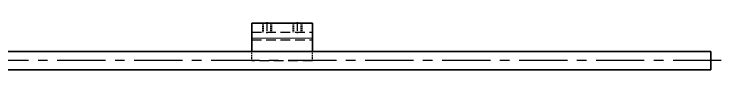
# Model space of a CAD drawing. Header units: millimetres. Extents: x 29078 to 32945, y -44812 to -43100.
# Drawn here: x 29989.5 to 30457.7, y -44241.3 to -44209.9 of the extents above; entities that cross this region are included whole.
import ezdxf

# ---------------------------------------------------------------- set-up
doc = ezdxf.new("R2010")
doc.units = ezdxf.units.MM
doc.linetypes.add('DASHDOT', pattern=[50.8, 31.75, -6.35, 6.35, -6.35])
doc.linetypes.add('DASHED', pattern=[9.525, 6.35, -3.175])
doc.layers.get('0').update_dxf_attribs({"lineweight": 13})
doc.layers.add('中心线层', color=2, linetype='DASHDOT', lineweight=25)
doc.layers.add('虚线层', color=1, linetype='DASHED', lineweight=25)

msp = doc.modelspace()

# ---------------------------------------------------------------- linework, layer by layer
at = {"color": 7, "lineweight": 35}
for p, q in [((30146.197, -44210.472), (30186.197, -44210.472)), ((30449.115, -44229.262), (29379.115, -44229.263)), ((30449.115, -44241.262), (29379.115, -44241.263))]:
    msp.add_line(p, q, dxfattribs=at)
at = {"color": 7, "lineweight": 35, "ltscale": 0.25}
for p, q in [((30146.197, -44210.472), (30146.197, -44220.472)), ((30186.197, -44210.472), (30186.197, -44220.472))]:
    msp.add_line(p, q, dxfattribs=at)
at = {"color": 7, "lineweight": 35, "ltscale": 0.219756}
msp.add_line((30146.197, -44229.262), (30146.197, -44220.472), dxfattribs=at)
at = {"color": 7, "lineweight": 13}
msp.add_line((30146.197, -44220.472), (30186.197, -44220.472), dxfattribs=at)
at = {"color": 7, "lineweight": 35, "ltscale": 0.219755}
msp.add_line((30186.197, -44229.262), (30186.197, -44220.472), dxfattribs=at)
at = {"color": 7, "lineweight": 35, "ltscale": 0.290954}
msp.add_line((30449.115, -44229.262), (30449.115, -44240.9), dxfattribs=at)
at = {"color": 7, "lineweight": 35, "ltscale": 0.009046}
msp.add_line((30449.115, -44240.9), (30449.115, -44241.262), dxfattribs=at)
at = {"layer": '中心线层', "ltscale": 0.180017}
for p, q in [((30156.197, -44209.872), (30156.197, -44217.073)), ((30176.197, -44209.872), (30176.197, -44217.073))]:
    msp.add_line(p, q, dxfattribs=at)
at = {"layer": '中心线层'}
msp.add_line((30557.615, -44235.262), (29255.615, -44235.263), dxfattribs=at)
at = {"layer": '虚线层', "linetype": 'DASHED', "ltscale": 0.15}
for p, q in [((30153.197, -44210.472), (30153.197, -44216.472)), ((30153.738, -44210.472), (30153.738, -44216.472)), ((30158.655, -44210.472), (30158.655, -44216.472)), ((30159.197, -44210.472), (30159.197, -44216.472)), ((30173.197, -44210.472), (30173.197, -44216.472)), ((30173.738, -44210.472), (30173.738, -44216.472)), ((30178.655, -44210.472), (30178.655, -44216.472)), ((30179.197, -44210.472), (30179.197, -44216.472))]:
    msp.add_line(p, q, dxfattribs=at)
at = {"layer": '虚线层', "linetype": 'DASHED'}
for p, q in [((30146.197, -44216.472), (30186.197, -44216.472)), ((30146.197, -44221.472), (30186.197, -44221.472)), ((30186.197, -44235.472), (30146.197, -44235.472))]:
    msp.add_line(p, q, dxfattribs=at)
at = {"layer": '虚线层', "linetype": 'DASHED', "ltscale": 0.155244}
msp.add_line((30146.197, -44235.472), (30146.197, -44229.262), dxfattribs=at)
at = {"layer": '虚线层', "linetype": 'DASHED', "ltscale": 0.155245}
msp.add_line((30186.197, -44235.472), (30186.197, -44229.262), dxfattribs=at)

doc.saveas('drawing.dxf')
